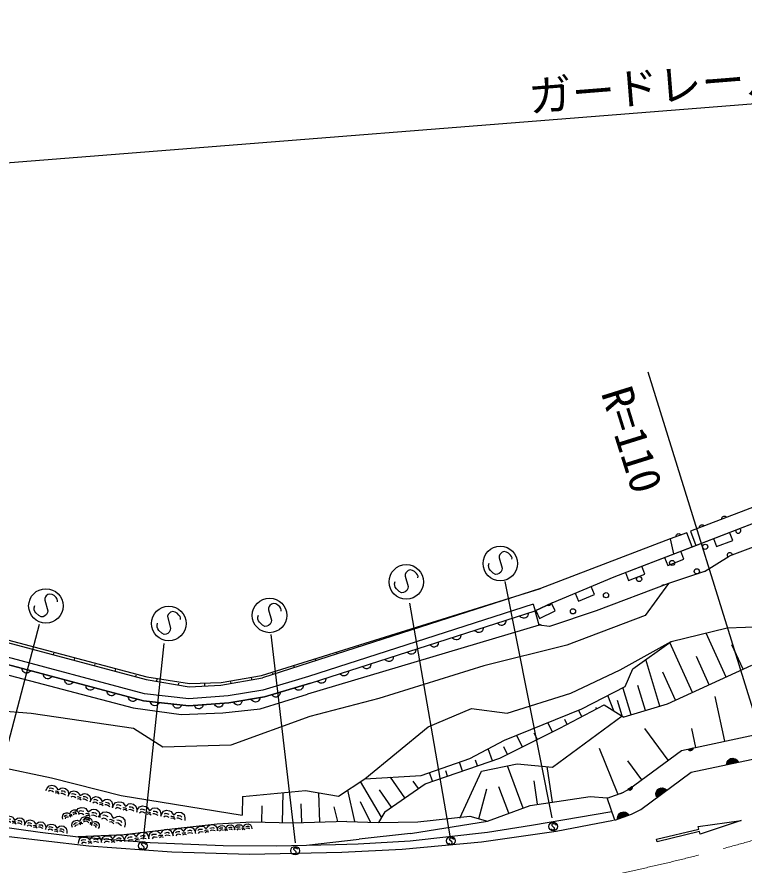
# Model space of a CAD drawing. Units: millimetres, scale not verified. Extents: x 40000 to 680000, y 20000 to 380000.
# Drawn here: x 153796 to 195725, y 253783 to 302719 of the extents above; entities that cross this region are included whole.
import ezdxf
from ezdxf.enums import TextEntityAlignment as Align

# ---------------------------------------------------------------- set-up
doc = ezdxf.new("R2010")
doc.units = ezdxf.units.MM
doc.header["$LTSCALE"] = 1000
doc.linetypes.add('CHAIN', pattern=[18.5, 12, -1.5, 3.5, -1.5])
doc.layers.add('1_7', color=7, linetype='Continuous')
doc.layers.add('M-BGD', color=7, linetype='Continuous', lineweight=25)
doc.layers.add('M-BMK', color=2, linetype='CHAIN', lineweight=13)
doc.styles.add('ＭＳ ゴシック', font='')
doc.styles.get('ＭＳ ゴシック').set_extended_font_data('MS Gothic')

# ---------------------------------------------------------------- blocks, each defined once
blk = doc.blocks.new('BUHIN274')
at = {"color": 7, "linetype": 'Continuous', "lineweight": 25}
blk.add_lwpolyline([(165, -70), (179, -56), (187, -36), (191, -10), (189, 29), (179, 61), (159, 87), (130, 102), (102, 102), (83, 100), (58, 89), (46, 71), (-27, -69), (-49, -85), (-79, -96), (-109, -95), (-134, -87), (-157, -71), (-170, -33), (-173, 25), (-170, 50), (-160, 74), (-142, 95), (-114, 114)], dxfattribs=at)
blk.add_circle((0, 0), 249, dxfattribs=at)
blk = doc.blocks.new('BUHIN300')
at = {"color": 7, "linetype": 'Continuous', "lineweight": 25}
blk.add_lwpolyline([(-414, 584), (-493, 565), (-560, 516), (-628, 434), (-703, 299), (-736, 168), (-724, 35), (-659, -75), (-561, -135), (-493, -167), (-386, -180), (-304, -146), (236, 178), (344, 187), (472, 161), (573, 94), (639, 17), (683, -87), (648, -245), (536, -446), (474, -526), (389, -587), (285, -621), (150, -626)], dxfattribs=at)
blk.add_circle((0, 0), 995, dxfattribs=at)
blk = doc.blocks.new('BUHIN18')
at = {"color": 7, "linetype": 'Continuous', "lineweight": 25}
for p, q in [((-50, 135), (83, -117)), ((96, -102), (-30, 137)), ((-8, 136), (107, -82)), ((117, -62), (15, 131)), ((40, 124), (125, -36)), ((125, 4), (73, 102))]:
    blk.add_line(p, q, dxfattribs=at)
blk.add_lwpolyline([(-70, 133), (-34, 138), (0, 137), (43, 126), (74, 105), (101, 79), (122, 38), (129, 2), (128, -36), (113, -77), (95, -107), (70, -133)], close=True, dxfattribs=at)
blk = doc.blocks.new('BUHIN50')
at = {"color": 7, "linetype": 'Continuous', "lineweight": 25}
for points in [[(208, -630), (59, -655), (-111, -627), (-234, -510), (-282, -362), (-294, -254), (-242, -167), (-196, -61), (-285, -14), (-383, 28), (-456, 112), (-506, 263), (-476, 437), (-349, 559), (-208, 630)], [(-291, 407), (-323, 323), (-293, 232), (-238, 138)], [(-175, 477), (-173, 397), (-165, 267), (-113, 183)], [(-105, 74), (-105, -10), (-73, -108), (-33, -144)], [(-16, 134), (-24, 41), (-5, -26), (55, -83)], [(-101, -278), (-76, -395), (-50, -474), (13, -527)], [(52, -200), (50, -312), (89, -428), (181, -464)]]:
    blk.add_lwpolyline(points, dxfattribs=at)
blk = doc.blocks.new('BUHIN51')
at = {"color": 7, "linetype": 'Continuous', "lineweight": 25}
for points in [[(266, -646), (112, -684), (-69, -667), (-207, -554), (-269, -402), (-289, -289), (-241, -194), (-202, -79), (-299, -36), (-404, 0), (-488, 83), (-552, 238), (-533, 423), (-409, 561), (-266, 646)], [(-337, 406), (-364, 315), (-326, 221), (-260, 127)], [(-220, 488), (-212, 404), (-194, 268), (-132, 184)], [(-116, 70), (-110, -19), (-68, -119), (-24, -153)], [(-27, 140), (-28, 41), (-4, -28), (64, -83)], [(-85, -300), (-50, -421), (-16, -502), (54, -553)], [(70, -206), (77, -324), (126, -443), (226, -474)]]:
    blk.add_lwpolyline(points, dxfattribs=at)
blk = doc.blocks.new('BUHIN52')
at = {"color": 7, "linetype": 'Continuous', "lineweight": 25}
for points in [[(244, -602), (100, -636), (-68, -620), (-195, -514), (-252, -372), (-270, -267), (-225, -179), (-188, -73), (-278, -32), (-376, 2), (-453, 79), (-511, 224), (-493, 396), (-377, 524), (-244, 602)], [(-311, 379), (-337, 295), (-301, 207), (-241, 120)], [(-202, 454), (-195, 377), (-178, 250), (-122, 171)], [(-107, 65), (-102, -17), (-64, -110), (-23, -142)], [(-25, 130), (-26, 38), (-4, -26), (59, -78)], [(-80, -278), (-48, -391), (-18, -466), (47, -514)], [(64, -192), (69, -301), (115, -413), (207, -442)]]:
    blk.add_lwpolyline(points, dxfattribs=at)
blk = doc.blocks.new('BUHIN53')
at = {"color": 7, "linetype": 'Continuous', "lineweight": 25}
for points in [[(161, -472), (49, -491), (-79, -471), (-172, -385), (-209, -274), (-219, -193), (-180, -127), (-147, -47), (-214, -12), (-288, 18), (-343, 81), (-382, 194), (-360, 325), (-266, 417), (-161, 472)], [(-222, 303), (-245, 240), (-222, 172), (-179, 102)], [(-135, 357), (-133, 297), (-126, 199), (-86, 136)], [(-79, 55), (-79, -8), (-54, -81), (-24, -108)], [(-13, 101), (-18, 31), (-4, -20), (42, -62)], [(-73, -209), (-54, -297), (-34, -356), (14, -395)], [(40, -149), (40, -234), (70, -321), (139, -347)]]:
    blk.add_lwpolyline(points, dxfattribs=at)
blk = doc.blocks.new('BUHIN60')
at = {"color": 7, "linetype": 'Continuous', "lineweight": 25}
for points in [[(12, -658), (-136, -637), (-289, -561), (-371, -415), (-374, -260), (-352, -155), (-278, -87), (-204, -1), (-274, 71), (-355, 138), (-399, 239), (-402, 397), (-323, 553), (-166, 632), (-12, 658)], [(-26, 503), (-47, 427), (-78, 301), (-53, 206)], [(-157, 471), (-211, 401), (-210, 305), (-185, 201)], [(-78, 101), (-102, 21), (-100, -81), (-73, -126)], [(24, 132), (-11, 46), (-13, -23), (28, -95)], [(-177, -234), (-188, -352), (-186, -434), (-142, -503)], [(-9, -204), (-44, -310), (-41, -432), (35, -493)]]:
    blk.add_lwpolyline(points, dxfattribs=at)
blk = doc.blocks.new('BUHIN61')
at = {"color": 7, "linetype": 'Continuous', "lineweight": 25}
for points in [[(68, -700), (-92, -691), (-261, -623), (-360, -474), (-376, -309), (-363, -195), (-289, -117), (-217, -18), (-298, 52), (-390, 117), (-446, 222), (-462, 390), (-391, 563), (-231, 660), (-68, 700)], [(-70, 534), (-86, 451), (-108, 315), (-74, 215)], [(-207, 489), (-259, 409), (-249, 308), (-214, 198)], [(-91, 101), (-111, 14), (-100, -95), (-68, -141)], [(14, 143), (-15, 48), (-12, -26), (38, -99)], [(-169, -264), (-170, -391), (-162, -479), (-109, -548)], [(7, -218), (-20, -334), (-8, -464), (79, -523)]]:
    blk.add_lwpolyline(points, dxfattribs=at)
blk = doc.blocks.new('BUHIN62')
at = {"color": 7, "linetype": 'Continuous', "lineweight": 25}
for points in [[(51, -617), (-89, -607), (-237, -544), (-323, -412), (-335, -267), (-321, -166), (-256, -99), (-191, -13), (-262, 50), (-341, 108), (-389, 200), (-402, 348), (-336, 500), (-194, 583), (-51, 617)], [(-176, 432), (-223, 363), (-215, 274), (-185, 177)], [(-79, 90), (-97, 14), (-89, -82), (-61, -123)], [(-55, 470), (-70, 398), (-91, 278), (-62, 190)], [(14, 125), (-13, 42), (-11, -23), (32, -87)], [(-152, -230), (-155, -342), (-148, -419), (-103, -480)], [(4, -192), (-22, -294), (-13, -408), (63, -460)]]:
    blk.add_lwpolyline(points, dxfattribs=at)
blk = doc.blocks.new('BUHIN98')
at = {"color": 7, "linetype": 'Continuous', "lineweight": 25}
blk.add_lwpolyline([(90, -120), (55, -131), (21, -134), (-23, -131), (-57, -116), (-86, -94), (-114, -56), (-127, -22), (-132, 15), (-123, 58), (-111, 90), (-90, 120)], dxfattribs=at)
blk = doc.blocks.new('BUHIN108')
at = {"color": 7, "linetype": 'Continuous', "lineweight": 25}
blk.add_lwpolyline([(-138, 208), (-79, 224), (-22, 225), (50, 216), (106, 187), (153, 147), (195, 83), (213, 24), (219, -38), (200, -109), (176, -161), (138, -208)], dxfattribs=at)
blk = doc.blocks.new('BUHIN109')
at = {"color": 7, "linetype": 'Continuous', "lineweight": 25}
blk.add_lwpolyline([(-134, 211), (-75, 225), (-17, 226), (54, 215), (109, 185), (156, 145), (197, 79), (214, 20), (218, -42), (198, -113), (172, -164), (134, -211)], dxfattribs=at)
blk = doc.blocks.new('BUHIN110')
at = {"color": 7, "linetype": 'Continuous', "lineweight": 25}
blk.add_lwpolyline([(-106, 227), (-45, 233), (12, 226), (82, 206), (132, 169), (173, 123), (206, 53), (215, -7), (211, -70), (181, -137), (150, -185), (106, -227)], dxfattribs=at)
blk = doc.blocks.new('BUHIN111')
at = {"color": 7, "linetype": 'Continuous', "lineweight": 25}
blk.add_lwpolyline([(-86, 235), (-25, 236), (31, 224), (99, 199), (146, 157), (183, 108), (209, 35), (213, -26), (204, -88), (169, -153), (133, -197), (86, -235)], dxfattribs=at)
blk = doc.blocks.new('BUHIN112')
at = {"color": 7, "linetype": 'Continuous', "lineweight": 25}
blk.add_lwpolyline([(-40, 247), (20, 236), (73, 214), (135, 176), (173, 127), (200, 71), (212, -5), (204, -66), (183, -125), (137, -182), (93, -219), (40, -247)], dxfattribs=at)
blk = doc.blocks.new('BUHIN113')
at = {"color": 7, "linetype": 'Continuous', "lineweight": 25}
blk.add_lwpolyline([(-3, 250), (55, 231), (104, 201), (159, 154), (190, 100), (208, 41), (209, -36), (192, -95), (163, -150), (109, -200), (60, -231), (3, -250)], dxfattribs=at)
blk = doc.blocks.new('BUHIN173')
at = {"color": 7, "linetype": 'Continuous', "lineweight": 25}
blk.add_lwpolyline([(299, -401), (700, -102), (102, 700), (-299, 401)], dxfattribs=at)
blk = doc.blocks.new('BUHIN174')
at = {"color": 7, "linetype": 'Continuous', "lineweight": 25}
blk.add_lwpolyline([(300, -400), (700, -101), (101, 700), (-300, 400)], dxfattribs=at)

msp = doc.modelspace()

# ---------------------------------------------------------------- linework, layer by layer
at = {"layer": 'M-BGD'}
for p, q in [((139497, 293231), (259613, 302719)), ((198380, 255848), (190204, 282229)), ((199124, 275547), (192642, 273039)), ((192739, 272148), (199493, 274762)), ((192946, 272227), (199493, 274762)), ((201212, 273998), (194873, 271600)), ((191471, 272601), (183987, 269740)), ((192433, 272950), (191471, 272601)), ((191471, 272601), (191665, 271735)), ((192739, 272148), (192433, 272950)), ((192642, 273039), (192946, 272227)), ((188232, 270417), (192946, 272227)), ((188232, 270417), (192739, 272148)), ((193454, 270723), (194873, 271600)), ((193454, 270723), (191378, 270019)), ((181922, 270153), (184644, 256500)), ((184654, 268911), (188232, 270417)), ((184654, 268911), (188232, 270417)), ((167901, 264717), (183987, 269740)), ((183987, 269740), (167952, 264588)), ((191378, 270019), (187204, 268446)), ((191378, 270019), (190031, 268175)), ((182137, 269146), (182132, 269161)), ((183567, 268828), (170607, 264661)), ((176442, 268896), (178768, 255466)), ((180903, 268749), (180898, 268765)), ((183567, 268828), (183689, 268448)), ((184654, 268911), (183689, 268448)), ((183689, 268448), (184654, 268911)), ((170726, 264279), (183689, 268448)), ((179670, 268353), (179658, 268389)), ((183917, 267619), (183689, 268448)), ((187204, 268446), (184514, 267542)), ((190031, 268175), (185497, 266461)), ((148196, 267966), (161241, 264483)), ((148288, 268103), (161286, 264637)), ((178436, 267957), (178428, 267984)), ((155074, 267664), (152112, 256375)), ((183917, 267619), (170542, 263640)), ((175969, 267164), (175957, 267204)), ((177203, 267560), (177185, 267616)), ((184514, 267542), (183917, 267619)), ((191521, 266674), (194762, 267473)), ((194762, 267473), (199214, 267612)), ((168444, 267077), (169849, 255063)), ((174736, 266768), (174711, 266844)), ((194699, 264633), (193541, 267172)), ((161085, 263265), (150051, 266212)), ((161085, 263265), (150051, 266212)), ((161160, 263659), (150154, 266599)), ((154719, 266225), (154759, 266378)), ((162262, 266574), (161065, 255277)), ((173502, 266371), (173486, 266423)), ((185497, 266461), (180711, 265270)), ((188591, 265044), (191521, 266674)), ((189322, 265114), (191521, 266674)), ((192748, 263743), (191438, 266615)), ((195675, 265078), (195030, 266491)), ((155904, 265908), (155929, 266000)), ((157090, 265591), (157131, 265745)), ((172269, 265975), (172238, 266071)), ((193723, 264188), (192978, 265822)), ((149855, 265644), (160488, 262859)), ((152492, 265560), (161085, 263265)), ((158276, 265275), (158301, 265367)), ((169802, 265182), (169765, 265299)), ((171035, 265579), (171015, 265642)), ((180711, 265270), (174662, 263401)), ((190870, 262950), (190057, 265636)), ((196162, 265301), (191284, 263075)), ((159462, 264958), (159503, 265112)), ((168568, 264786), (168544, 264862)), ((185735, 263696), (188591, 265044)), ((188879, 264084), (189322, 265114)), ((191772, 263298), (191037, 264909)), ((160648, 264642), (160673, 264734)), ((161241, 264483), (163727, 264066)), ((161286, 264637), (163745, 264252)), ((161863, 264379), (161890, 264542)), ((163106, 264170), (163124, 264277)), ((163745, 264252), (165570, 264315)), ((164637, 264116), (164627, 264283)), ((165546, 264167), (167952, 264588)), ((165570, 264315), (167901, 264717)), ((166147, 264272), (166133, 264355)), ((167350, 264482), (167327, 264618)), ((170607, 264661), (167979, 263871)), ((170726, 264279), (168069, 263481)), ((168069, 263481), (170726, 264279)), ((170726, 264279), (168069, 263481)), ((163727, 264066), (165546, 264167)), ((167979, 263871), (165973, 263541)), ((186367, 262799), (188879, 264084)), ((189211, 262448), (188749, 263972)), ((190040, 262699), (189605, 264138)), ((163706, 263366), (161160, 263659)), ((165973, 263541), (163706, 263366)), ((168069, 263481), (166021, 263143)), ((166021, 263143), (168069, 263481)), ((168069, 263481), (166021, 263143)), ((167827, 262804), (170542, 263640)), ((174662, 263401), (170695, 262362)), ((182067, 262540), (185735, 263696)), ((188224, 262673), (187872, 263569)), ((194625, 260934), (194067, 263514)), ((154623, 262520), (149014, 262973)), ((160488, 262859), (163266, 262466)), ((163699, 262964), (161085, 263265)), ((161085, 263265), (163699, 262964)), ((163699, 262964), (161085, 263265)), ((166021, 263143), (163699, 262964)), ((163699, 262964), (166021, 263143)), ((166021, 263143), (163699, 262964)), ((165674, 262574), (167827, 262804)), ((177501, 261766), (180015, 262809)), ((180015, 262809), (182067, 262540)), ((181916, 260992), (186367, 262799)), ((185109, 261674), (187653, 263024)), ((187229, 262799), (187185, 262882)), ((187653, 263024), (188796, 262322)), ((188693, 262385), (188426, 263268)), ((191284, 263075), (188796, 262322)), ((160511, 261662), (154623, 262520)), ((163266, 262466), (165674, 262574)), ((170695, 262362), (166138, 260703)), ((184678, 259440), (188693, 262385)), ((186381, 262349), (186182, 262724)), ((184676, 261459), (184406, 262003)), ((185533, 261899), (185386, 262176)), ((162206, 260586), (160511, 261662)), ((173859, 258753), (177501, 261766)), ((181648, 259954), (185109, 261674)), ((183811, 261029), (183629, 261395)), ((191352, 259830), (190009, 261658)), ((192117, 260392), (197133, 261477)), ((192953, 260573), (192716, 261669)), ((179907, 259931), (181916, 260992)), ((182946, 260599), (182610, 261274)), ((166138, 260703), (162206, 260586)), ((181217, 259805), (180978, 260497)), ((182080, 260169), (181865, 260601)), ((188449, 257899), (187398, 260512)), ((189059, 258144), (192117, 260392)), ((149514, 260126), (155793, 258819)), ((177105, 258957), (179907, 259931)), ((177335, 258464), (181648, 259954)), ((192684, 259134), (197435, 260161)), ((195272, 259872), (194774, 259765)), ((194806, 259816), (195220, 259906)), ((195130, 259931), (194876, 259876)), ((179492, 259209), (179313, 259725)), ((180354, 259507), (180238, 259842)), ((180595, 259196), (182649, 259628)), ((182979, 257072), (182078, 259508)), ((182649, 259628), (184678, 259440)), ((184686, 257416), (184380, 259467)), ((189824, 258706), (189026, 259791)), ((194725, 259620), (195375, 259760)), ((195349, 259799), (194733, 259666)), ((194749, 259714), (195312, 259836)), ((173859, 258753), (177105, 258957)), ((177767, 258613), (177589, 259126)), ((178629, 258911), (178522, 259220)), ((179334, 256482), (180595, 259196)), ((189778, 256997), (192684, 259134)), ((155793, 258819), (159800, 257793)), ((172346, 257762), (173859, 258753)), ((174820, 256543), (173617, 258594)), ((175004, 256847), (177335, 258464)), ((176170, 257655), (175343, 258847)), ((176947, 258195), (176646, 258627)), ((183820, 257287), (183618, 258645)), ((166804, 257737), (170429, 258088)), ((169110, 256209), (169155, 257965)), ((170429, 258088), (172346, 257762)), ((171266, 256249), (171206, 257956)), ((173279, 256288), (172877, 258110)), ((175392, 257116), (174701, 258113)), ((180427, 256455), (180900, 258178)), ((182161, 256770), (181594, 258304)), ((187830, 257650), (188798, 257989)), ((188614, 257909), (189059, 258144)), ((189265, 258304), (189034, 258137)), ((189051, 258126), (189269, 258284)), ((189271, 258263), (189071, 258118)), ((189093, 258111), (189270, 258239)), ((189267, 258213), (189120, 258106)), ((189159, 258112), (189250, 258177)), ((190653, 257866), (191124, 258197)), ((191073, 258215), (190656, 257922)), ((191172, 258177), (190656, 257815)), ((190665, 257982), (191012, 258225)), ((190667, 257769), (191211, 258152)), ((190919, 258214), (190706, 258064)), ((159800, 257793), (166783, 256663)), ((166804, 257737), (166783, 256663)), ((174184, 256255), (173614, 257430)), ((183387, 257223), (186851, 257739)), ((186851, 257739), (187838, 257653)), ((188277, 256376), (187838, 257653)), ((167919, 256239), (167944, 257205)), ((170226, 256212), (170186, 257322)), ((172306, 256286), (172091, 257137)), ((180934, 256316), (183387, 257223)), ((189245, 256715), (189778, 256997)), ((175004, 256847), (174636, 256239)), ((176914, 256280), (179920, 256595)), ((179920, 256595), (180934, 256316)), ((183477, 256078), (188109, 256866)), ((188277, 256376), (189245, 256715)), ((188432, 256477), (189060, 256697)), ((189029, 256733), (188434, 256524)), ((188445, 256574), (188988, 256765)), ((188944, 256795), (188463, 256627)), ((188489, 256682), (188888, 256822)), ((188796, 256836), (188550, 256750)), ((150344, 256373), (155136, 255671)), ((165335, 256145), (162753, 255856)), ((167324, 256254), (165335, 256145)), ((169705, 256194), (167324, 256254)), ((172826, 256304), (169705, 256194)), ((172826, 256304), (174636, 256239)), ((174636, 256239), (176914, 256280)), ((176493, 255602), (180934, 256316)), ((180923, 255671), (183477, 256078)), ((188200, 256355), (184885, 255723)), ((193084, 256001), (195569, 256359)), ((193119, 255855), (193084, 256001)), ((195569, 256359), (193188, 255563)), ((157936, 254874), (152372, 255525)), ((155136, 255671), (157323, 255408)), ((159975, 255528), (157323, 255408)), ((162753, 255856), (159975, 255528)), ((176493, 255602), (173532, 255276)), ((176470, 255180), (180923, 255671)), ((184885, 255723), (180593, 255099)), ((190686, 255277), (193119, 255855)), ((193153, 255709), (190721, 255131)), ((193188, 255563), (193153, 255709)), ((157323, 255408), (161478, 255077)), ((161478, 255077), (165681, 254920)), ((170497, 254937), (173532, 255276)), ((170497, 254937), (172160, 254975)), ((172160, 254975), (173478, 255011)), ((173478, 255011), (176470, 255180)), ((180593, 255099), (176009, 254675)), ((190721, 255131), (190686, 255277)), ((162734, 254522), (157936, 254874)), ((167202, 254395), (162734, 254522)), ((165681, 254920), (168769, 254891)), ((172536, 254515), (167202, 254395)), ((168769, 254891), (170497, 254937)), ((176009, 254675), (172536, 254515))]:
    msp.add_line(p, q, dxfattribs=at)
for points in [[(191811, 272725), (191810, 272761), (191817, 272795), (191833, 272836), (191858, 272864), (191887, 272886), (191931, 272902), (191968, 272904), (192005, 272898), (192044, 272877), (192071, 272856), (192093, 272827)], [(185982, 269470), (186176, 269009), (187098, 269397), (186904, 269858)], [(183721, 268463), (183938, 268012), (184839, 268445), (184622, 268896)], [(156445, 256423), (156423, 256532), (156439, 256659), (156521, 256752), (156629, 256793), (156709, 256804), (156775, 256768), (156854, 256738), (156887, 256805), (156914, 256878), (156974, 256934), (157085, 256976), (157214, 256959), (157308, 256868), (157364, 256766)], [(157166, 256746), (157216, 256901), (157327, 257050), (157499, 257109), (157665, 257082), (157774, 257039), (157831, 256947), (157910, 256851), (157999, 256912), (158087, 256985), (158204, 257013), (158373, 256986), (158525, 256871), (158578, 256689), (158576, 256519)], [(157656, 256866), (157531, 256901), (157443, 256915), (157361, 256881)], [(156697, 256661), (156611, 256639), (156553, 256618), (156516, 256570)], [(156759, 256551), (156676, 256548), (156591, 256517), (156567, 256447)], [(156956, 256674), (156894, 256672), (156823, 256645), (156798, 256615)], [(157004, 256610), (156934, 256613), (156885, 256598), (156845, 256551)], [(156993, 255950), (156965, 256069), (156979, 256207), (157067, 256312), (157183, 256359), (157270, 256373), (157343, 256336), (157430, 256305), (157464, 256379), (157492, 256460), (157556, 256523), (157675, 256571), (157817, 256556), (157922, 256460), (157986, 256350)], [(157197, 256821), (157134, 256842), (157068, 256818), (157000, 256774)], [(157252, 256737), (157193, 256734), (157097, 256724), (157037, 256683)], [(157655, 256682), (157548, 256739), (157418, 256760), (157338, 256690)], [(157802, 256406), (157733, 256427), (157661, 256398), (157589, 256349)], [(157646, 256374), (157715, 256460), (157821, 256527), (157944, 256523), (158043, 256466), (158102, 256413), (158116, 256340), (158142, 256261), (158214, 256278), (158287, 256303), (158368, 256293), (158468, 256235), (158537, 256125), (158527, 255997), (158485, 255890)], [(157994, 256696), (157913, 256738), (157804, 256756), (157750, 256735)], [(158008, 256582), (157922, 256635), (157849, 256651), (157764, 256621)], [(158414, 256563), (158336, 256601), (158208, 256658), (158102, 256650)], [(158405, 256709), (158340, 256781), (158238, 256798), (158121, 256791)], [(158499, 256540), (158590, 256698), (158745, 256836), (158948, 256861), (159124, 256793), (159234, 256721), (159276, 256606), (159340, 256483), (159453, 256530), (159566, 256590), (159700, 256594), (159880, 256525), (160020, 256364), (160037, 256151), (159996, 255965)], [(159021, 256356), (158917, 256444), (158779, 256497), (158674, 256438)], [(159064, 256559), (158935, 256626), (158842, 256661), (158744, 256643)], [(157261, 256217), (157167, 256191), (157105, 256166), (157066, 256112)], [(157332, 256098), (157241, 256093), (157149, 256056), (157125, 255980)], [(157544, 256238), (157476, 256234), (157399, 256203), (157372, 256169)], [(157597, 256170), (157521, 256171), (157468, 256153), (157426, 256101)], [(157865, 256315), (157801, 256310), (157696, 256297), (157631, 256250)], [(157940, 256215), (157886, 256277), (157809, 256322), (157741, 256297)], [(157985, 256332), (157914, 256384), (157862, 256414), (157802, 256412)], [(158139, 256067), (158098, 256121), (158055, 256149), (157995, 256150)], [(158158, 256143), (158117, 256188), (158052, 256226), (158013, 256226)], [(158392, 255957), (158352, 256000), (158285, 256067), (158216, 256087)], [(158422, 256052), (158398, 256113), (158337, 256148), (158262, 256172)], [(159385, 256165), (159304, 256244), (159227, 256277), (159127, 256264)], [(159396, 256294), (159318, 256358), (159202, 256403), (159138, 256393)], [(159827, 256051), (159751, 256111), (159623, 256203), (159504, 256218)], [(159851, 256214), (159797, 256308), (159688, 256349), (159558, 256369)]]:
    msp.add_lwpolyline(points, dxfattribs=at)
for points in [[(194717, 259573), (194728, 259658), (194753, 259733), (194803, 259823), (194869, 259880), (194944, 259923), (195050, 259946), (195136, 259938), (195220, 259913), (195303, 259852), (195359, 259794), (195401, 259721)], [(189260, 258324), (189270, 258289), (189273, 258255), (189269, 258211), (189253, 258177), (189231, 258147), (189193, 258120), (189158, 258108), (189121, 258104), (189078, 258113), (189046, 258126), (189017, 258148)], [(190678, 257723), (190655, 257805), (190648, 257884), (190660, 257986), (190699, 258065), (190751, 258134), (190840, 258196), (190922, 258222), (191009, 258232), (191109, 258208), (191183, 258177), (191251, 258126)], [(188430, 256430), (188430, 256515), (188446, 256593), (188485, 256688), (188543, 256753), (188612, 256805), (188715, 256841), (188801, 256844), (188888, 256829), (188977, 256779), (189040, 256729), (189091, 256662)]]:
    msp.add_lwpolyline(points, close=True, dxfattribs=at)
for centre in [(193486, 272146), (191580, 271216), (192999, 270728), (189674, 270285), (187768, 269354), (185861, 268423)]:
    msp.add_circle(centre, 149, dxfattribs=at)
for centre, start, end in [((195392, 273077), 163.6923, 58.6215), ((194905, 271659), 3.71, 224.5765), ((191092, 269797), 66.1964, 155.0937), ((184443, 268911), 243.4228, 347.8782), ((183955, 267492), 46.9842, 106.4249)]:
    msp.add_arc(centre, 149, start, end, dxfattribs=at)
at = {"layer": 'M-BMK'}
msp.add_arc((165813, 360934), 110016, 239.56953, 287.21844, dxfattribs=at)

# ---------------------------------------------------------------- block references
at = {"layer": 'M-BGD', "rotation": 254.33752}
for name, p in [('BUHIN98', (194587, 273791)), ('BUHIN98', (193290, 273289)), ('BUHIN174', (194428, 272801)), ('BUHIN300', (181670, 271182)), ('BUHIN173', (191612, 271715)), ('BUHIN300', (176249, 270122)), ('BUHIN173', (189359, 270850)), ('BUHIN300', (155465, 268734)), ('BUHIN300', (168363, 268186)), ('BUHIN300', (162552, 267719)), ('BUHIN108', (183041, 268239)), ('BUHIN108', (181745, 267822)), ('BUHIN108', (180448, 267405)), ('BUHIN108', (177856, 266572)), ('BUHIN108', (179152, 266989)), ('BUHIN108', (176559, 266155)), ('BUHIN108', (175263, 265738)), ('BUHIN108', (173967, 265321)), ('BUHIN113', (154333, 265068)), ('BUHIN113', (155561, 264741)), ('BUHIN108', (172670, 264904)), ('BUHIN113', (156789, 264413)), ('BUHIN109', (170062, 264079)), ('BUHIN108', (171374, 264487)), ('BUHIN113', (158016, 264085)), ('BUHIN113', (159244, 263757)), ('BUHIN109', (168733, 263680)), ('BUHIN113', (160472, 263429)), ('BUHIN112', (161739, 263190)), ('BUHIN110', (166533, 263228)), ('BUHIN110', (167557, 263396)), ('BUHIN112', (163045, 263039)), ('BUHIN111', (164279, 263009)), ('BUHIN111', (165440, 263098)), ('BUHIN18', (192640, 260505)), ('BUHIN60', (156106, 257923)), ('BUHIN60', (157379, 257591)), ('BUHIN60', (158652, 257260)), ('BUHIN61', (160012, 256964)), ('BUHIN61', (161397, 256718)), ('BUHIN61', (162783, 256471)), ('BUHIN62', (153624, 256194)), ('BUHIN62', (154840, 255960)), ('BUHIN62', (156055, 255726)), ('BUHIN51', (160715, 255222)), ('BUHIN51', (162104, 255386)), ('BUHIN52', (163442, 255540)), ('BUHIN52', (164733, 255685)), ('BUHIN53', (165853, 255783)), ('BUHIN53', (166848, 255837)), ('BUHIN274', (184723, 256002)), ('BUHIN50', (158004, 255049)), ('BUHIN50', (159330, 255108)), ('BUHIN274', (178819, 255177)), ('BUHIN274', (161060, 254896)), ('BUHIN274', (169832, 254612))]:
    msp.add_blockref(name, p, dxfattribs=at)

# ---------------------------------------------------------------- texts
at = {"layer": '1_7', "style": 'ＭＳ ゴシック'}
for s, rotation, p in [('ガードレール', 4.6, (183415, 296659)), ('R=110', 287.4, (186940, 280867))]:
    msp.add_text(s, height=1833, rotation=rotation, dxfattribs=at).set_placement(p, align=Align.BOTTOM_LEFT)

doc.saveas('drawing.dxf')
